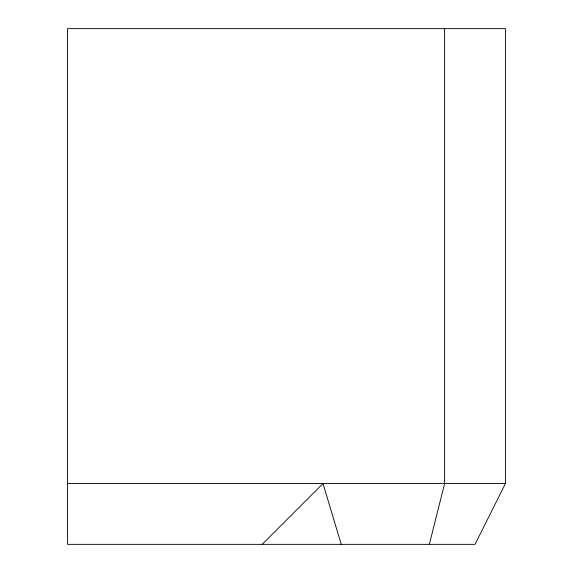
<?xml version="1.0" encoding="UTF-8"?>
<svg xmlns="http://www.w3.org/2000/svg" width="573" height="573" viewBox="0 0 573 573"><rect width="100%" height="100%" fill="white"/><g stroke="black" fill="none" stroke-linecap="round" stroke-linejoin="round"><path stroke-width="0.86" d="M429.349 544.35L444.612 483.533L444.612 28.65M505.429 483.533L475.024 544.35L67.571 544.35L67.571 28.65L505.429 28.65L505.429 483.533L67.571 483.533M262.176 544.35L322.986 483.533L341.236 544.35"/></g></svg>
